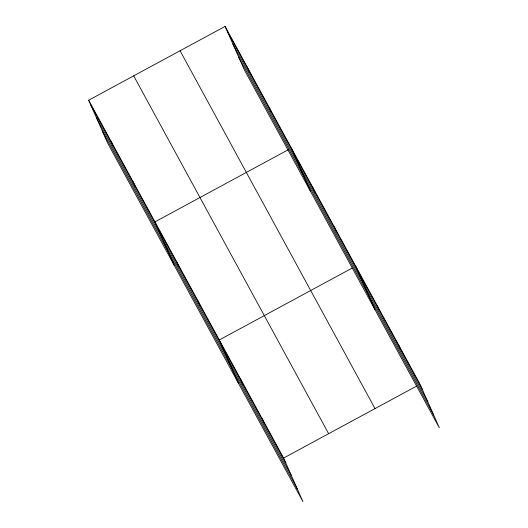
<?xml version="1.0" encoding="UTF-8"?>
<svg xmlns="http://www.w3.org/2000/svg" width="528" height="528" viewBox="0 0 528 528"><rect width="100%" height="100%" fill="white"/><g stroke="black" fill="none" stroke-linecap="round" stroke-linejoin="round"><path stroke-width="0.79" d="M88.678 100.214L283.628 458.053L302.92 501.6L107.976 143.761L88.678 100.214L225.08 26.4L420.024 384.239L439.322 427.786L244.372 69.947L225.08 26.4M288.545 149.589L154.961 221.879L174.253 265.426M352.176 268.059L219.292 339.966L238.59 383.513M283.628 458.053L416.506 386.146M227.271 31.343L422.215 389.182M232.914 44.081L427.858 401.92M238.729 57.209L433.679 415.048M180.068 50.761L375.012 408.599M133.69 75.854L328.64 433.699M90.869 105.158L285.813 462.997M96.512 117.896L291.463 475.735M102.326 131.023L297.277 488.862M398.581 344.876L400.772 349.82M377.137 305.514L379.328 310.457M355.694 266.152L374.992 309.698M334.25 226.789L336.442 231.733M312.807 187.427L314.992 192.37M291.357 148.064L310.655 191.611M269.267 107.507L271.458 112.451M247.17 66.957L249.361 71.9M262.178 418.691L264.37 423.634M240.735 379.328L242.926 384.272M197.848 300.604L200.039 305.547M176.405 261.241L178.596 266.185M132.865 181.322L135.056 186.265M110.774 140.771L112.959 145.715"/></g></svg>
